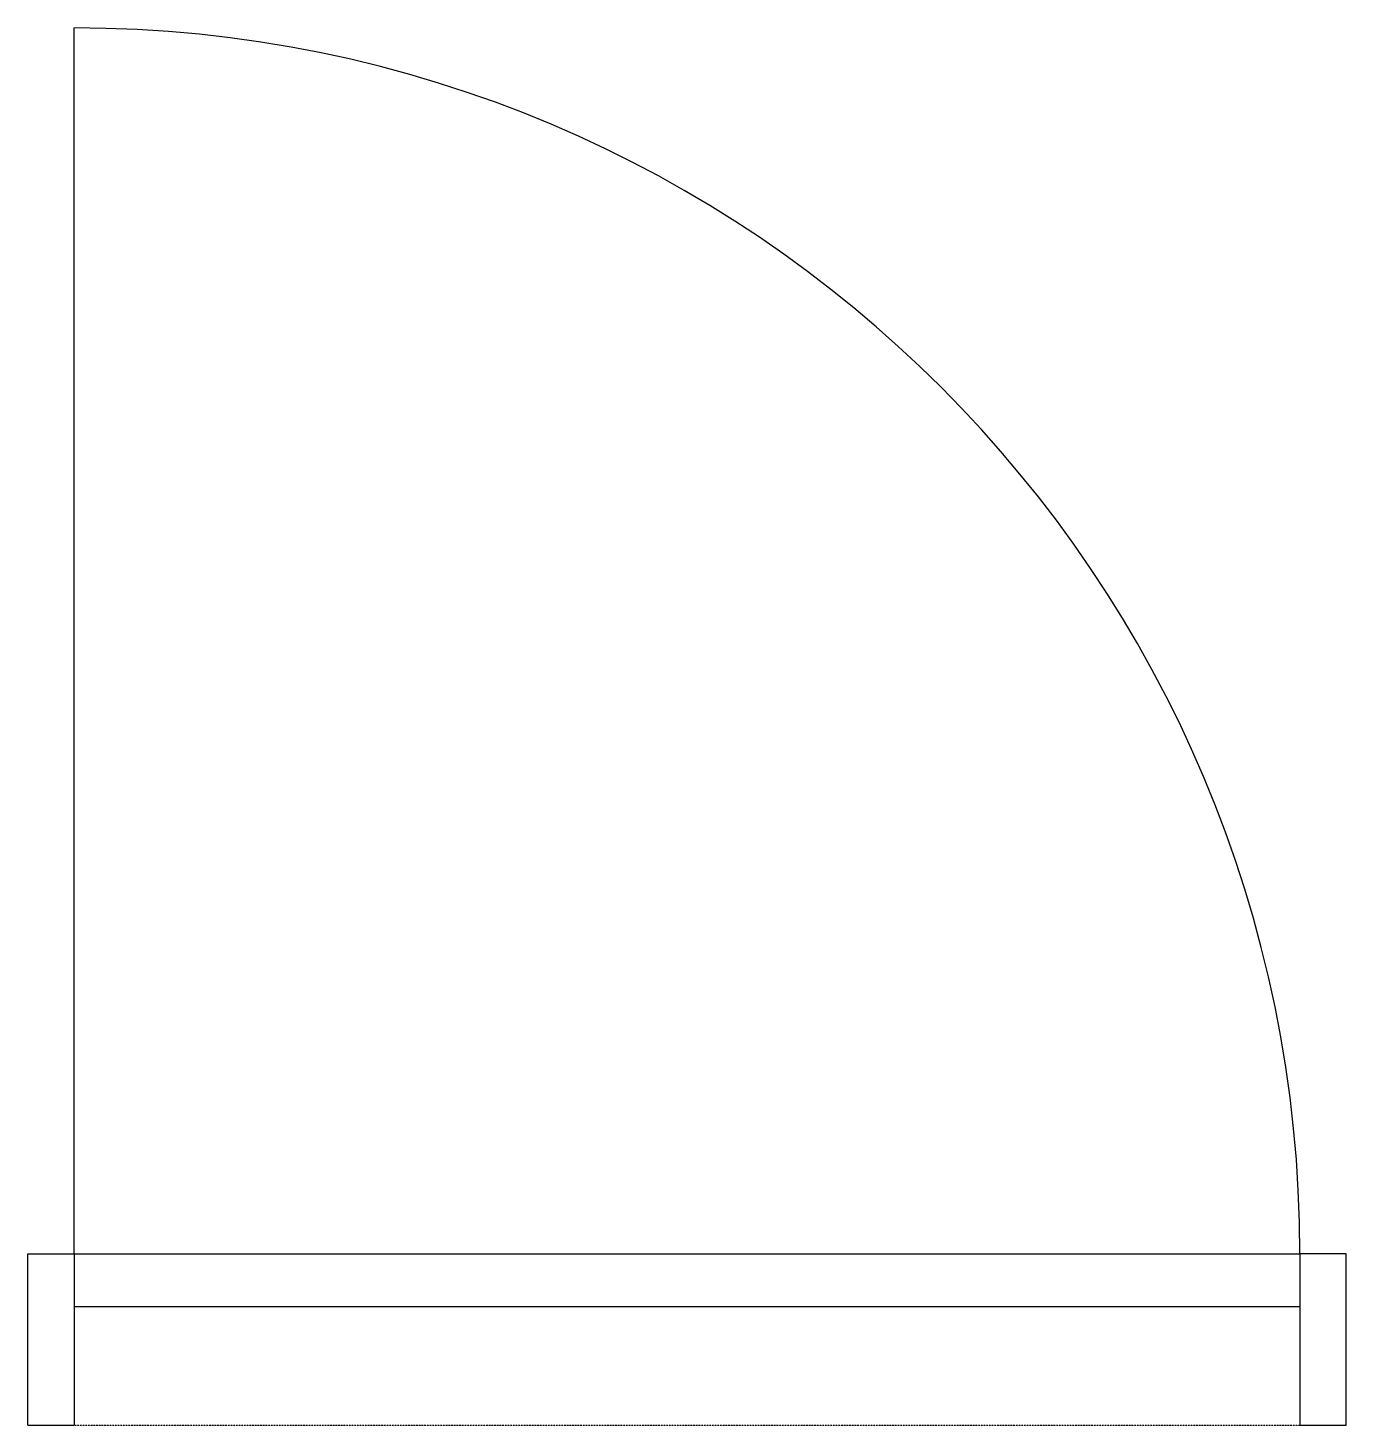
# Model space of a CAD drawing. Header units: millimetres. Extents: x 0 to 1000, y -130 to 930.
import ezdxf

# ---------------------------------------------------------------- set-up
doc = ezdxf.new("R2010")
doc.units = ezdxf.units.MM
doc.linetypes.add('HIDDEN2', pattern=[0.1875, 0.125, -0.0625])

msp = doc.modelspace()

# ---------------------------------------------------------------- linework, layer by layer
at = {"transparency": 33554687}
for p, q in [((35, 0), (35, 930)), ((0, 0), (35, 0)), ((0, -130), (0, 0)), ((35, 0), (35, -130)), ((35, 0), (965, 0)), ((1000, 0), (965, 0)), ((965, 0), (965, -130)), ((1000, -130), (1000, 0)), ((35, -40), (965, -40)), ((0, -130), (35, -130)), ((965, -130), (1000, -130))]:
    msp.add_line(p, q, dxfattribs=at)
at = {"linetype": 'HIDDEN2', "transparency": 33554687}
msp.add_line((35, -130), (965, -130), dxfattribs=at)
at = {"transparency": 33554687}
msp.add_arc((35, 0), 930, 0, 90, dxfattribs=at)

doc.saveas('drawing.dxf')
